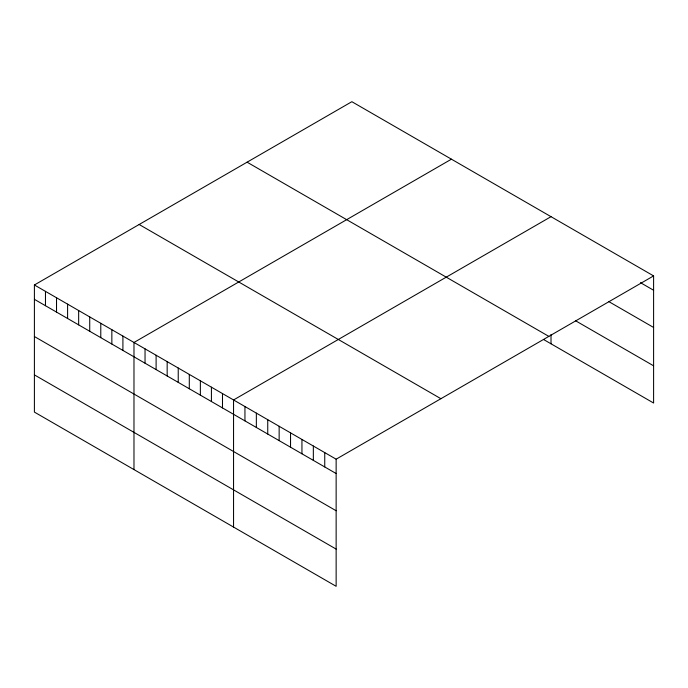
<?xml version="1.0" encoding="UTF-8"?>
<svg xmlns="http://www.w3.org/2000/svg" width="688" height="688" viewBox="0 0 688 688"><rect width="100%" height="100%" fill="white"/><g stroke="black" fill="none" stroke-linecap="round" stroke-linejoin="round"><path stroke-width="1.03" d="M653.6 275.905L336.14 459.188L336.14 586.305L34.4 412.095L34.4 284.978L351.86 101.695L653.6 275.905L653.6 403.022L543.632 339.537M451.431 159.186L133.979 342.469L133.979 469.586M551.011 216.677L233.55 399.96L233.55 527.077M640.451 282.656L653.6 290.25M608.88 301.645L653.6 327.462M575.564 320.754L653.6 365.81M247.095 162.179L548.843 336.389M139.157 224.494L440.905 398.705M34.4 284.978L336.14 459.188M34.4 299.323L336.14 473.533M34.4 336.535L336.14 510.745M34.4 374.883L336.14 549.093M551.011 334.488L551.011 343.794M324.745 452.609L324.745 466.946M313.341 446.022L313.341 460.367M301.946 439.443L301.946 453.788M290.542 432.864L290.542 447.209M279.147 426.285L279.147 440.621M267.744 419.697L267.744 434.042M256.349 413.118L256.349 427.463M244.945 406.539L244.945 420.875M222.491 393.57L222.491 407.907M211.422 387.181L211.422 401.525M200.363 380.791L200.363 395.136M189.295 374.41L189.295 388.746M178.235 368.02L178.235 382.356M167.167 361.63L167.167 375.975M156.107 355.24L156.107 369.585M145.039 348.859L145.039 363.195M122.911 336.079L122.911 350.424M111.852 329.69L111.852 344.034M100.783 323.3L100.783 337.645M89.724 316.919L89.724 331.255M78.656 310.529L78.656 324.874M67.596 304.139L67.596 318.484M56.528 297.749L56.528 312.094M45.468 291.368L45.468 305.704"/></g></svg>
